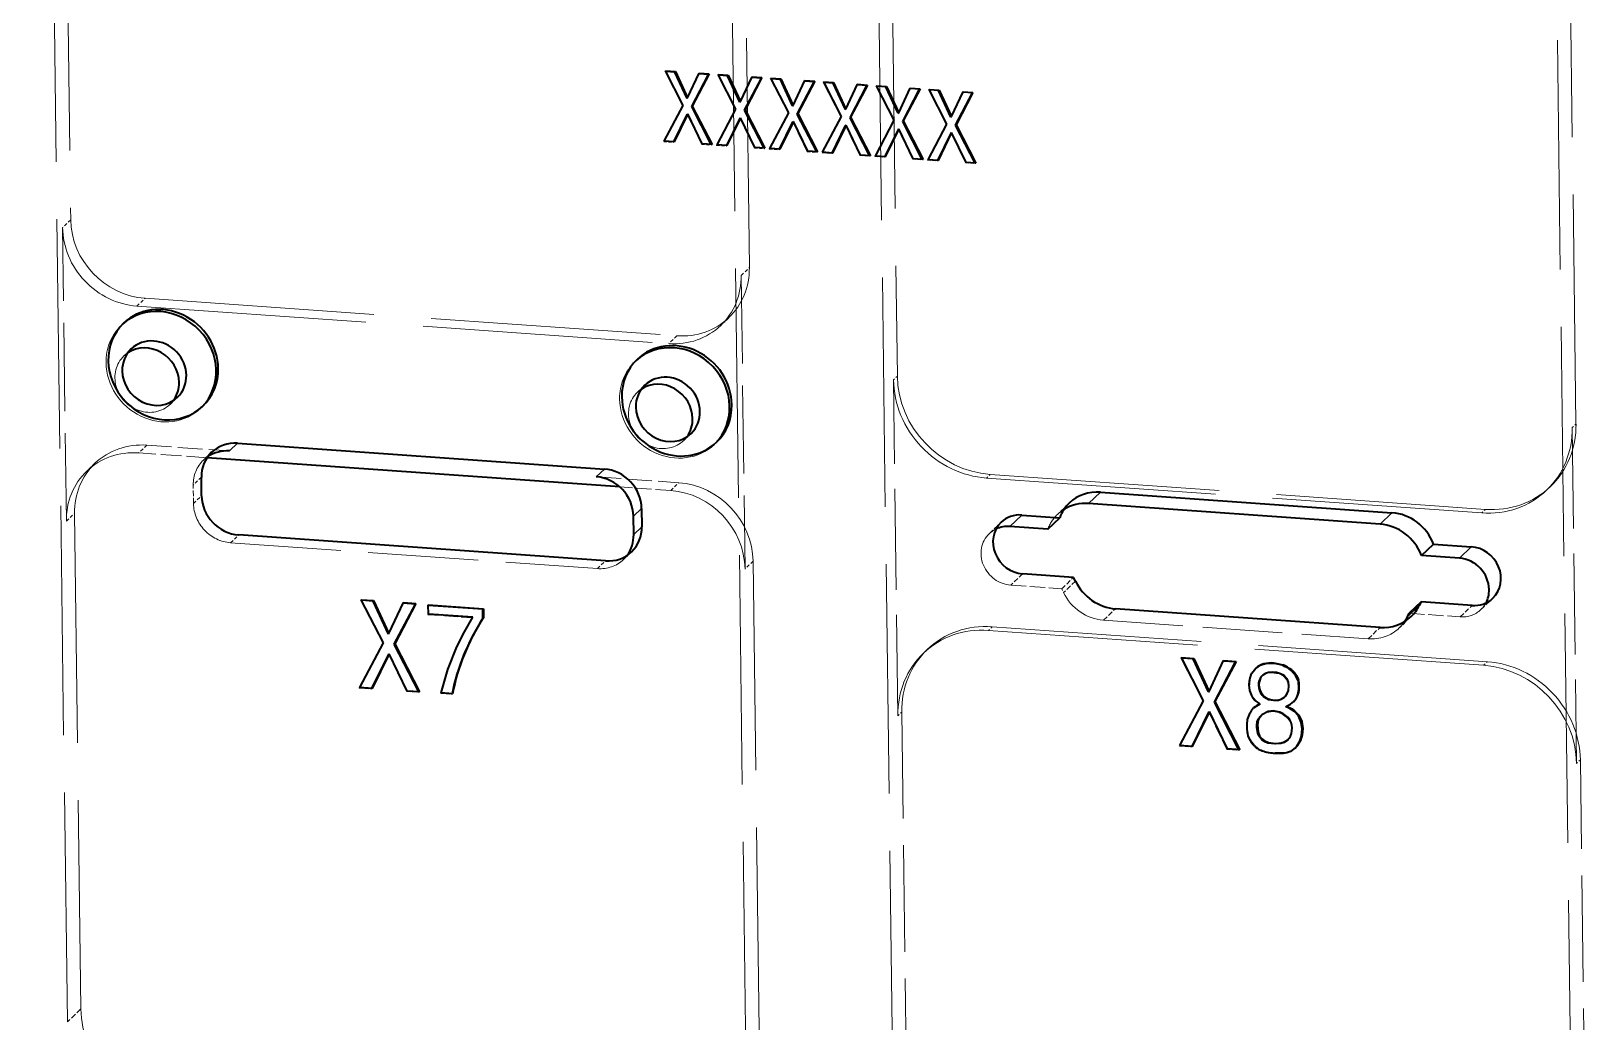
# Model space of a CAD drawing. Header units: millimetres. Extents: x -631 to 3210, y -446 to 2288.
# Drawn here: x -258.4 to -177.2, y -190.5 to -138.7 of the extents above; entities that cross this region are included whole.
import ezdxf

# ---------------------------------------------------------------- set-up
doc = ezdxf.new("R2010")
doc.units = ezdxf.units.MM
doc.linetypes.add('DASHED', pattern=[15, 12, -3])
doc.layers.get('0').update_dxf_attribs({"lineweight": 18})

msp = doc.modelspace()

# ---------------------------------------------------------------- linework, layer by layer
at = {"color": 7, "linetype": 'DASHED', "lineweight": 13}
for p, q in [((-257.686, -42.956), (-256.323, -148.575)), ((-256.499, -190.54), (-258.395, -43.634)), ((-220.842, -151.079), (-222.205, -45.46)), ((-222.914, -46.138), (-221.018, -193.044)), ((-214.534, -46.002), (-213.105, -156.758)), ((-213.346, -193.586), (-215.242, -46.68)), ((-177.624, -159.262), (-179.053, -48.506)), ((-179.761, -49.184), (-177.865, -196.09)), ((-252.438, -152.686), (-224.629, -154.649)), ((-252.863, -153.093), (-225.054, -155.056)), ((-208.446, -162.087), (-182.555, -163.914)), ((-208.248, -161.897), (-182.356, -163.725)), ((-256.125, -163.938), (-255.791, -189.862)), ((-220.31, -192.367), (-220.644, -166.442)), ((-182.452, -171.884), (-208.343, -170.056)), ((-182.254, -171.694), (-208.145, -169.866))]:
    msp.add_line(p, q, dxfattribs=at)
at = {"color": 7, "linetype": 'DASHED', "lineweight": 13, "ltscale": 0.000979933}
for p, q in [((-225.256, -140.81), (-225.228, -140.783)), ((-222.498, -141.005), (-222.469, -140.978)), ((-220.731, -141.13), (-220.702, -141.103)), ((-219.739, -141.2), (-219.711, -141.173)), ((-217.972, -141.324), (-217.944, -141.297)), ((-216.981, -141.394), (-216.953, -141.367)), ((-215.214, -141.519), (-215.186, -141.492)), ((-214.223, -141.589), (-214.195, -141.562)), ((-212.456, -141.714), (-212.427, -141.687)), ((-211.465, -141.784), (-211.436, -141.757)), ((-209.698, -141.909), (-209.669, -141.881)), ((-221.57, -142.817), (-221.542, -142.79)), ((-218.812, -143.011), (-218.784, -142.984)), ((-216.054, -143.206), (-216.025, -143.179)), ((-225.316, -144.492), (-225.288, -144.465)), ((-223.334, -144.632), (-223.305, -144.605)), ((-222.558, -144.687), (-222.53, -144.66)), ((-220.575, -144.827), (-220.547, -144.8)), ((-220.03, -144.836), (-220.058, -144.864)), ((-219.282, -144.918), (-219.254, -144.891)), ((-217.272, -145.031), (-217.3, -145.058)), ((-217.041, -145.076), (-217.013, -145.049)), ((-216.524, -145.113), (-216.496, -145.086)), ((-214.513, -145.226), (-214.542, -145.253)), ((-214.283, -145.271), (-214.255, -145.244)), ((-213.766, -145.308), (-213.737, -145.281)), ((-211.525, -145.466), (-211.496, -145.439)), ((-211.007, -145.502), (-210.979, -145.475)), ((-209.542, -145.606), (-209.514, -145.579)), ((-238.951, -168.633), (-238.922, -168.606)), ((-237.657, -168.752), (-237.629, -168.724)), ((-198.282, -171.504), (-198.254, -171.477)), ((-196.074, -171.66), (-196.045, -171.633)), ((-194.66, -172.435), (-194.632, -172.408)), ((-193.508, -172.243), (-193.536, -172.27)), ((-192.886, -172.422), (-192.915, -172.449)), ((-241.235, -173.08), (-241.206, -173.053)), ((-238.756, -173.255), (-238.728, -173.228)), ((-236.386, -173.395), (-236.358, -173.368)), ((-194.664, -174.371), (-194.693, -174.398)), ((-194.044, -174.469), (-194.072, -174.496)), ((-192.81, -174.508), (-192.838, -174.535)), ((-192.478, -175.011), (-192.506, -175.038)), ((-198.358, -176.106), (-198.329, -176.079)), ((-195.879, -176.281), (-195.851, -176.254)), ((-192.555, -175.595), (-192.584, -175.622)), ((-195.205, -176.3), (-195.233, -176.327)), ((-194.048, -176.384), (-194.02, -176.357)), ((-192.728, -176.477), (-192.7, -176.45))]:
    msp.add_line(p, q, dxfattribs=at)
at = {"color": 7, "linetype": 'DASHED', "lineweight": 13, "ltscale": 0.050882}
for p, q in [((-225.256, -140.81), (-224.329, -142.622)), ((-222.498, -141.005), (-221.57, -142.817)), ((-219.739, -141.2), (-218.812, -143.011)), ((-216.981, -141.394), (-216.054, -143.206)), ((-214.223, -141.589), (-213.295, -143.401)), ((-211.465, -141.784), (-210.537, -143.595))]:
    msp.add_line(p, q, dxfattribs=at)
at = {"color": 7, "linetype": 'DASHED', "lineweight": 13, "ltscale": 0.001098}
for p, q in [((-225.212, -140.813), (-225.256, -140.81)), ((-216.937, -141.398), (-216.981, -141.394)), ((-214.179, -141.592), (-214.223, -141.589)), ((-241.116, -168.481), (-241.159, -168.477)), ((-198.239, -171.507), (-198.282, -171.504))]:
    msp.add_line(p, q, dxfattribs=at)
at = {"color": 7, "lineweight": 35, "ltscale": 0.050883}
for p, q in [((-224.3, -142.595), (-225.228, -140.783)), ((-213.267, -143.374), (-214.195, -141.562))]:
    msp.add_line(p, q, dxfattribs=at)
at = {"color": 7, "lineweight": 35, "ltscale": 0.012962}
for p, q in [((-225.228, -140.783), (-224.711, -140.82)), ((-220.702, -141.103), (-220.185, -141.139)), ((-217.944, -141.297), (-217.427, -141.334)), ((-216.953, -141.367), (-216.436, -141.404)), ((-215.186, -141.492), (-214.669, -141.529)), ((-214.195, -141.562), (-213.677, -141.599)), ((-209.669, -141.881), (-209.152, -141.918)), ((-224.771, -144.502), (-225.288, -144.465)), ((-222.788, -144.642), (-223.305, -144.605)), ((-222.012, -144.696), (-222.53, -144.66)), ((-220.03, -144.836), (-220.547, -144.8)), ((-213.737, -145.281), (-214.255, -145.244)), ((-211.755, -145.42), (-212.272, -145.384)), ((-210.979, -145.475), (-211.496, -145.439)), ((-208.997, -145.615), (-209.514, -145.579))]:
    msp.add_line(p, q, dxfattribs=at)
at = {"color": 7, "lineweight": 35, "ltscale": 0.011864}
for p, q in [((-224.739, -140.847), (-225.212, -140.813)), ((-221.981, -141.042), (-222.454, -141.008)), ((-219.222, -141.236), (-219.696, -141.203)), ((-216.464, -141.431), (-216.937, -141.398)), ((-213.706, -141.626), (-214.179, -141.592)), ((-210.947, -141.82), (-211.421, -141.787))]:
    msp.add_line(p, q, dxfattribs=at)
at = {"color": 7, "lineweight": 35, "ltscale": 0.00098046}
for p, q in [((-224.739, -140.847), (-224.711, -140.82)), ((-222.972, -140.972), (-222.944, -140.944)), ((-221.981, -141.042), (-221.952, -141.014)), ((-217.455, -141.361), (-217.427, -141.334)), ((-221.096, -142.85), (-221.068, -142.823)), ((-218.58, -142.618), (-218.552, -142.591)), ((-215.822, -142.813), (-215.794, -142.786)), ((-215.579, -143.24), (-215.551, -143.212)), ((-210.294, -144.044), (-210.266, -144.017)), ((-239.697, -171.302), (-239.668, -171.275)), ((-196.82, -174.329), (-196.791, -174.302)), ((-192.134, -174.525), (-192.106, -174.498))]:
    msp.add_line(p, q, dxfattribs=at)
at = {"color": 7, "lineweight": 35, "ltscale": 0.038095}
for p, q in [((-224.097, -142.229), (-224.739, -140.847)), ((-221.338, -142.423), (-221.981, -141.042)), ((-219.194, -141.209), (-218.552, -142.591)), ((-215.822, -142.813), (-216.464, -141.431)), ((-216.436, -141.404), (-215.794, -142.786)), ((-213.064, -143.008), (-213.706, -141.626)), ((-213.677, -141.599), (-213.035, -142.98)), ((-210.305, -143.202), (-210.947, -141.82)), ((-210.919, -141.793), (-210.277, -143.175))]:
    msp.add_line(p, q, dxfattribs=at)
at = {"color": 7, "lineweight": 35, "ltscale": 0.038096}
for p, q in [((-224.711, -140.82), (-224.068, -142.202)), ((-221.952, -141.014), (-221.31, -142.396)), ((-218.58, -142.618), (-219.222, -141.236))]:
    msp.add_line(p, q, dxfattribs=at)
at = {"color": 7, "linetype": 'DASHED', "lineweight": 13, "ltscale": 0.035731}
for p, q in [((-223.489, -140.935), (-224.097, -142.229)), ((-209.698, -141.909), (-210.305, -143.202))]:
    msp.add_line(p, q, dxfattribs=at)
at = {"color": 7, "lineweight": 35, "ltscale": 0.035732}
for p, q in [((-224.068, -142.202), (-223.461, -140.908)), ((-221.31, -142.396), (-220.702, -141.103))]:
    msp.add_line(p, q, dxfattribs=at)
at = {"color": 7, "lineweight": 35, "ltscale": 0.047527}
for p, q in [((-223.854, -142.655), (-222.972, -140.972)), ((-221.096, -142.85), (-220.214, -141.166)), ((-217.427, -141.334), (-218.309, -143.018)), ((-214.669, -141.529), (-215.551, -143.212)), ((-212.821, -143.434), (-211.939, -141.75)), ((-211.91, -141.723), (-212.793, -143.407)), ((-210.063, -143.629), (-209.18, -141.945))]:
    msp.add_line(p, q, dxfattribs=at)
at = {"color": 7, "lineweight": 35, "ltscale": 0.047528}
for p, q in [((-222.944, -140.944), (-223.826, -142.628)), ((-220.185, -141.139), (-221.068, -142.823)), ((-218.338, -143.045), (-217.455, -141.361)), ((-215.579, -143.24), (-214.697, -141.556)), ((-209.152, -141.918), (-210.035, -143.602))]:
    msp.add_line(p, q, dxfattribs=at)
at = {"color": 7, "linetype": 'DASHED', "lineweight": 13, "ltscale": 0.00098046}
for p, q in [((-223.489, -140.935), (-223.461, -140.908)), ((-210.537, -143.595), (-210.509, -143.568)), ((-224.799, -144.529), (-224.771, -144.502)), ((-222.041, -144.724), (-222.012, -144.696)), ((-215.059, -145.216), (-215.03, -145.189)), ((-212.3, -145.411), (-212.272, -145.384)), ((-208.997, -145.615), (-209.025, -145.642)), ((-237.651, -169.237), (-237.623, -169.21)), ((-235.306, -169.373), (-235.335, -169.401)), ((-240, -170.742), (-239.972, -170.715)), ((-192.637, -172.951), (-192.666, -172.978)), ((-240.588, -173.126), (-240.56, -173.098)), ((-238.082, -173.273), (-238.11, -173.301)), ((-197.123, -173.768), (-197.095, -173.741)), ((-194.597, -173.489), (-194.568, -173.462)), ((-193.455, -174.268), (-193.483, -174.295)), ((-194.846, -175.007), (-194.818, -174.98)), ((-197.711, -176.152), (-197.683, -176.125)), ((-194.785, -175.604), (-194.756, -175.577)), ((-192.328, -176.236), (-192.299, -176.209))]:
    msp.add_line(p, q, dxfattribs=at)
at = {"color": 7, "linetype": 'DASHED', "lineweight": 13, "ltscale": 0.000377784}
msp.add_line((-223.474, -140.936), (-223.489, -140.935), dxfattribs=at)
at = {"color": 7, "lineweight": 35, "ltscale": 0.012583}
for p, q in [((-222.972, -140.972), (-223.474, -140.936)), ((-220.214, -141.166), (-220.716, -141.131)), ((-214.697, -141.556), (-215.199, -141.52)), ((-211.939, -141.75), (-212.441, -141.715)), ((-209.18, -141.945), (-209.682, -141.91))]:
    msp.add_line(p, q, dxfattribs=at)
at = {"color": 7, "lineweight": 35, "ltscale": 0.012961}
for p, q in [((-223.461, -140.908), (-222.944, -140.944)), ((-222.469, -140.978), (-221.952, -141.014)), ((-219.711, -141.173), (-219.194, -141.209)), ((-212.427, -141.687), (-211.91, -141.723)), ((-211.436, -141.757), (-210.919, -141.793)), ((-219.254, -144.891), (-219.771, -144.855)), ((-217.272, -145.031), (-217.789, -144.995)), ((-216.496, -145.086), (-217.013, -145.049)), ((-214.513, -145.226), (-215.03, -145.189))]:
    msp.add_line(p, q, dxfattribs=at)
at = {"color": 7, "linetype": 'DASHED', "lineweight": 13, "ltscale": 0.001097}
for p, q in [((-222.454, -141.008), (-222.498, -141.005)), ((-219.696, -141.203), (-219.739, -141.2)), ((-211.421, -141.787), (-211.465, -141.784))]:
    msp.add_line(p, q, dxfattribs=at)
at = {"color": 7, "lineweight": 35, "ltscale": 0.050882}
for p, q in [((-221.542, -142.79), (-222.469, -140.978)), ((-218.784, -142.984), (-219.711, -141.173)), ((-216.025, -143.179), (-216.953, -141.367)), ((-210.509, -143.568), (-211.436, -141.757))]:
    msp.add_line(p, q, dxfattribs=at)
at = {"color": 7, "linetype": 'DASHED', "lineweight": 13, "ltscale": 0.035732}
for p, q in [((-220.731, -141.13), (-221.338, -142.423)), ((-217.972, -141.324), (-218.58, -142.618)), ((-215.214, -141.519), (-215.822, -142.813))]:
    msp.add_line(p, q, dxfattribs=at)
at = {"color": 7, "linetype": 'DASHED', "lineweight": 13, "ltscale": 0.000377837}
for p, q in [((-220.716, -141.131), (-220.731, -141.13)), ((-217.957, -141.326), (-217.972, -141.324)), ((-212.441, -141.715), (-212.456, -141.714)), ((-209.682, -141.91), (-209.698, -141.909)), ((-238.936, -168.634), (-238.951, -168.633))]:
    msp.add_line(p, q, dxfattribs=at)
at = {"color": 7, "lineweight": 35, "ltscale": 0.000981563}
for p, q in [((-220.214, -141.166), (-220.185, -141.139)), ((-218.338, -143.045), (-218.309, -143.018)), ((-213.064, -143.008), (-213.035, -142.98)), ((-213.053, -143.849), (-213.024, -143.822)), ((-192.976, -171.879), (-192.948, -171.851)), ((-192.786, -174.048), (-192.758, -174.02))]:
    msp.add_line(p, q, dxfattribs=at)
at = {"color": 7, "lineweight": 35, "ltscale": 0.000979933}
for p, q in [((-219.222, -141.236), (-219.194, -141.209)), ((-216.464, -141.431), (-216.436, -141.404)), ((-214.697, -141.556), (-214.669, -141.529)), ((-213.706, -141.626), (-213.677, -141.599)), ((-211.939, -141.75), (-211.91, -141.723)), ((-210.947, -141.82), (-210.919, -141.793)), ((-224.097, -142.229), (-224.068, -142.202)), ((-223.854, -142.655), (-223.826, -142.628)), ((-221.338, -142.423), (-221.31, -142.396)), ((-221.328, -143.265), (-221.299, -143.238)), ((-218.569, -143.46), (-218.541, -143.433)), ((-215.811, -143.654), (-215.783, -143.627)), ((-212.821, -143.434), (-212.793, -143.407)), ((-210.305, -143.202), (-210.277, -143.175)), ((-210.063, -143.629), (-210.035, -143.602)), ((-197.636, -171.55), (-197.608, -171.522)), ((-195.427, -171.705), (-195.399, -171.678)), ((-192.158, -172.664), (-192.13, -172.637)), ((-196.833, -173.277), (-196.805, -173.25)), ((-196.53, -173.81), (-196.502, -173.783)), ((-194.004, -173.421), (-194.032, -173.448)), ((-194.161, -173.924), (-194.132, -173.897))]:
    msp.add_line(p, q, dxfattribs=at)
at = {"color": 7, "lineweight": 35, "ltscale": 0.035731}
for p, q in [((-218.552, -142.591), (-217.944, -141.297)), ((-215.794, -142.786), (-215.186, -141.492)), ((-213.035, -142.98), (-212.427, -141.687)), ((-210.277, -143.175), (-209.669, -141.881))]:
    msp.add_line(p, q, dxfattribs=at)
at = {"color": 7, "lineweight": 35, "ltscale": 0.012585}
msp.add_line((-217.455, -141.361), (-217.957, -141.326), dxfattribs=at)
at = {"color": 7, "linetype": 'DASHED', "lineweight": 13, "ltscale": 0.000379359}
for p, q in [((-215.199, -141.52), (-215.214, -141.519)), ((-196.059, -171.661), (-196.074, -171.66))]:
    msp.add_line(p, q, dxfattribs=at)
at = {"color": 7, "linetype": 'DASHED', "lineweight": 13, "ltscale": 0.035733}
msp.add_line((-212.456, -141.714), (-213.064, -143.008), dxfattribs=at)
at = {"color": 7, "lineweight": 35, "ltscale": 0.000981036}
for p, q in [((-209.18, -141.945), (-209.152, -141.918)), ((-224.086, -143.07), (-224.058, -143.043)), ((-240.513, -168.523), (-240.485, -168.496)), ((-238.304, -168.679), (-238.276, -168.652)), ((-234.775, -168.955), (-234.747, -168.928)), ((-234.769, -169.414), (-234.741, -169.386)), ((-239.71, -170.25), (-239.682, -170.223)), ((-239.407, -170.784), (-239.379, -170.757))]:
    msp.add_line(p, q, dxfattribs=at)
at = {"color": 7, "linetype": 'DASHED', "lineweight": 13, "ltscale": 0.05288}
for p, q in [((-224.329, -142.622), (-225.316, -144.492)), ((-216.054, -143.206), (-217.041, -145.076)), ((-213.295, -143.401), (-214.283, -145.271))]:
    msp.add_line(p, q, dxfattribs=at)
at = {"color": 7, "lineweight": 35, "ltscale": 0.052881}
for p, q in [((-225.288, -144.465), (-224.3, -142.595)), ((-222.53, -144.66), (-221.542, -142.79)), ((-214.255, -145.244), (-213.267, -143.374))]:
    msp.add_line(p, q, dxfattribs=at)
at = {"color": 7, "linetype": 'DASHED', "lineweight": 13, "ltscale": 0.000981036}
for p, q in [((-224.329, -142.622), (-224.3, -142.595)), ((-213.295, -143.401), (-213.267, -143.374)), ((-222.788, -144.642), (-222.817, -144.669)), ((-219.8, -144.882), (-219.771, -144.855)), ((-241.159, -168.477), (-241.131, -168.45)), ((-236.979, -173.353), (-236.951, -173.326)), ((-192.819, -173.504), (-192.847, -173.531)), ((-194.51, -176.055), (-194.481, -176.028))]:
    msp.add_line(p, q, dxfattribs=at)
at = {"color": 7, "lineweight": 35, "ltscale": 0.055779}
for p, q in [((-222.832, -144.639), (-223.854, -142.655)), ((-214.557, -145.223), (-215.579, -143.24))]:
    msp.add_line(p, q, dxfattribs=at)
at = {"color": 7, "lineweight": 35, "ltscale": 0.056629}
for p, q in [((-223.826, -142.628), (-222.788, -144.642)), ((-218.309, -143.018), (-217.272, -145.031)), ((-215.551, -143.212), (-214.513, -145.226)), ((-212.793, -143.407), (-211.755, -145.42)), ((-210.035, -143.602), (-208.997, -145.615))]:
    msp.add_line(p, q, dxfattribs=at)
at = {"color": 7, "linetype": 'DASHED', "lineweight": 13, "ltscale": 0.052881}
for p, q in [((-221.57, -142.817), (-222.558, -144.687)), ((-218.812, -143.011), (-219.8, -144.882)), ((-210.537, -143.595), (-211.525, -145.466))]:
    msp.add_line(p, q, dxfattribs=at)
at = {"color": 7, "lineweight": 35, "ltscale": 0.05578}
for p, q in [((-220.074, -144.833), (-221.096, -142.85)), ((-217.315, -145.028), (-218.338, -143.045)), ((-211.799, -145.417), (-212.821, -143.434)), ((-209.041, -145.612), (-210.063, -143.629))]:
    msp.add_line(p, q, dxfattribs=at)
at = {"color": 7, "lineweight": 35, "ltscale": 0.05663}
msp.add_line((-221.068, -142.823), (-220.03, -144.836), dxfattribs=at)
at = {"color": 7, "lineweight": 35, "ltscale": 0.039809}
for p, q in [((-224.785, -144.501), (-224.086, -143.07)), ((-219.269, -144.89), (-218.569, -143.46)), ((-210.994, -145.474), (-210.294, -144.044))]:
    msp.add_line(p, q, dxfattribs=at)
at = {"color": 7, "lineweight": 35, "ltscale": 0.040592}
for p, q in [((-224.058, -143.043), (-224.771, -144.502)), ((-221.299, -143.238), (-222.012, -144.696)), ((-218.541, -143.433), (-219.254, -144.891)), ((-215.783, -143.627), (-216.496, -145.086)), ((-213.024, -143.822), (-213.737, -145.281)), ((-210.266, -144.017), (-210.979, -145.475))]:
    msp.add_line(p, q, dxfattribs=at)
at = {"color": 7, "linetype": 'DASHED', "lineweight": 13, "ltscale": 0.043344}
for p, q in [((-224.086, -143.07), (-223.334, -144.632)), ((-221.328, -143.265), (-220.575, -144.827)), ((-218.569, -143.46), (-217.817, -145.022)), ((-215.811, -143.654), (-215.059, -145.216)), ((-213.053, -143.849), (-212.3, -145.411))]:
    msp.add_line(p, q, dxfattribs=at)
at = {"color": 7, "lineweight": 35, "ltscale": 0.043344}
for p, q in [((-223.305, -144.605), (-224.058, -143.043)), ((-220.547, -144.8), (-221.299, -143.238)), ((-217.789, -144.995), (-218.541, -143.433)), ((-215.03, -145.189), (-215.783, -143.627)), ((-212.272, -145.384), (-213.024, -143.822)), ((-209.514, -145.579), (-210.266, -144.017))]:
    msp.add_line(p, q, dxfattribs=at)
at = {"color": 7, "lineweight": 35, "ltscale": 0.03981}
msp.add_line((-222.027, -144.695), (-221.328, -143.265), dxfattribs=at)
at = {"color": 7, "lineweight": 35, "ltscale": 0.05288}
for p, q in [((-219.771, -144.855), (-218.784, -142.984)), ((-217.013, -145.049), (-216.025, -143.179))]:
    msp.add_line(p, q, dxfattribs=at)
at = {"color": 7, "lineweight": 35, "ltscale": 0.039808}
for p, q in [((-216.51, -145.085), (-215.811, -143.654)), ((-213.752, -145.28), (-213.053, -143.849))]:
    msp.add_line(p, q, dxfattribs=at)
at = {"color": 7, "lineweight": 35, "ltscale": 0.052882}
msp.add_line((-211.496, -145.439), (-210.509, -143.568), dxfattribs=at)
at = {"color": 7, "linetype": 'DASHED', "lineweight": 13, "ltscale": 0.012963}
for p, q in [((-225.316, -144.492), (-224.799, -144.529)), ((-222.558, -144.687), (-222.041, -144.724)), ((-209.542, -145.606), (-209.025, -145.642))]:
    msp.add_line(p, q, dxfattribs=at)
at = {"color": 7, "linetype": 'DASHED', "lineweight": 13, "ltscale": 0.000782742}
for p, q in [((-224.799, -144.529), (-224.785, -144.501)), ((-222.041, -144.724), (-222.027, -144.695)), ((-219.282, -144.918), (-219.269, -144.89)), ((-213.766, -145.308), (-213.752, -145.28)), ((-211.007, -145.502), (-210.994, -145.474)), ((-240.588, -173.126), (-240.574, -173.097)), ((-197.711, -176.152), (-197.697, -176.124))]:
    msp.add_line(p, q, dxfattribs=at)
at = {"color": 7, "linetype": 'DASHED', "lineweight": 13, "ltscale": 0.043343}
msp.add_line((-210.294, -144.044), (-209.542, -145.606), dxfattribs=at)
at = {"color": 7, "linetype": 'DASHED', "lineweight": 13, "ltscale": 0.012961}
for p, q in [((-223.334, -144.632), (-222.817, -144.669)), ((-217.041, -145.076), (-216.524, -145.113)), ((-215.059, -145.216), (-214.542, -145.253)), ((-212.3, -145.411), (-211.783, -145.448))]:
    msp.add_line(p, q, dxfattribs=at)
at = {"color": 7, "linetype": 'DASHED', "lineweight": 13, "ltscale": 0.000849642}
for p, q in [((-222.817, -144.669), (-222.832, -144.639)), ((-220.058, -144.864), (-220.074, -144.833)), ((-217.3, -145.058), (-217.315, -145.028)), ((-214.542, -145.253), (-214.557, -145.223)), ((-211.783, -145.448), (-211.799, -145.417)), ((-209.025, -145.642), (-209.041, -145.612)), ((-238.11, -173.301), (-238.126, -173.27))]:
    msp.add_line(p, q, dxfattribs=at)
at = {"color": 7, "linetype": 'DASHED', "lineweight": 13, "ltscale": 0.012962}
for p, q in [((-220.575, -144.827), (-220.058, -144.864)), ((-219.8, -144.882), (-219.282, -144.918)), ((-217.817, -145.022), (-217.3, -145.058)), ((-214.283, -145.271), (-213.766, -145.308)), ((-211.525, -145.466), (-211.007, -145.502))]:
    msp.add_line(p, q, dxfattribs=at)
at = {"color": 7, "linetype": 'DASHED', "lineweight": 13, "ltscale": 0.000981563}
for p, q in [((-217.817, -145.022), (-217.789, -144.995)), ((-211.755, -145.42), (-211.783, -145.448)), ((-194.738, -172.94), (-194.71, -172.913))]:
    msp.add_line(p, q, dxfattribs=at)
at = {"color": 7, "linetype": 'DASHED', "lineweight": 13, "ltscale": 0.000783412}
msp.add_line((-216.524, -145.113), (-216.51, -145.085), dxfattribs=at)
at = {"color": 7, "linetype": 'DASHED', "lineweight": 13, "ltscale": 0.014705}
for p, q in [((-256.323, -148.575), (-256.748, -148.981)), ((-221.267, -151.486), (-220.842, -151.079)), ((-252.863, -153.093), (-252.438, -152.686)), ((-221.913, -153.699), (-222.338, -154.105)), ((-252.339, -160.368), (-252.764, -160.774)), ((-255.055, -161.318), (-255.48, -161.725)), ((-249.492, -162.05), (-249.917, -162.457)), ((-249.904, -163.417), (-249.479, -163.011)), ((-247.962, -165.473), (-247.537, -165.066)), ((-228.783, -166.827), (-228.358, -166.42)), ((-227, -165.945), (-227.425, -166.352)), ((-220.644, -166.442), (-221.069, -166.849))]:
    msp.add_line(p, q, dxfattribs=at)
at = {"color": 7, "linetype": 'DASHED', "lineweight": 13, "ltscale": 0.3841}
for p, q in [((-256.55, -164.344), (-256.748, -148.981)), ((-221.267, -151.486), (-221.069, -166.849))]:
    msp.add_line(p, q, dxfattribs=at)
at = {"color": 7, "linetype": 'DASHED', "lineweight": 13, "ltscale": 0.003922}
for p, q in [((-253.672, -154.095), (-253.558, -153.987)), ((-222.673, -160.325), (-222.56, -160.217))]:
    msp.add_line(p, q, dxfattribs=at)
at = {"color": 7, "linetype": 'DASHED', "lineweight": 13, "ltscale": 0.014703}
for p, q in [((-224.629, -154.649), (-225.054, -155.056)), ((-224.955, -162.737), (-224.53, -162.331))]:
    msp.add_line(p, q, dxfattribs=at)
at = {"color": 7, "linetype": 'DASHED', "lineweight": 13, "ltscale": 0.013234}
msp.add_line((-253.544, -155.703), (-253.161, -155.337), dxfattribs=at)
at = {"color": 7, "linetype": 'DASHED', "lineweight": 13, "ltscale": 0.00392}
for p, q in [((-226.821, -155.99), (-226.708, -155.882)), ((-249.523, -158.43), (-249.41, -158.322))]:
    msp.add_line(p, q, dxfattribs=at)
at = {"color": 7, "linetype": 'DASHED', "lineweight": 13, "ltscale": 0.006862}
for p, q in [((-213.105, -156.758), (-213.303, -156.947)), ((-178.962, -162.536), (-179.16, -162.726)), ((-211.54, -171.055), (-211.738, -171.244)), ((-182.452, -171.884), (-182.254, -171.694)), ((-177.397, -176.833), (-177.595, -177.023))]:
    msp.add_line(p, q, dxfattribs=at)
at = {"color": 7, "linetype": 'DASHED', "lineweight": 13, "ltscale": 0.013235}
msp.add_line((-226.693, -157.598), (-226.311, -157.232), dxfattribs=at)
at = {"color": 7, "linetype": 'DASHED', "lineweight": 13, "ltscale": 0.439314}
msp.add_line((-213.076, -174.519), (-213.303, -156.947), dxfattribs=at)
at = {"color": 7, "linetype": 'DASHED', "lineweight": 13, "ltscale": 0.013233}
for p, q in [((-251.124, -158.232), (-250.742, -157.866)), ((-224.274, -160.127), (-223.891, -159.761))]:
    msp.add_line(p, q, dxfattribs=at)
at = {"color": 7, "linetype": 'DASHED', "lineweight": 13, "ltscale": 0.006863}
for p, q in [((-177.822, -159.452), (-177.624, -159.262)), ((-208.446, -162.087), (-208.248, -161.897)), ((-182.356, -163.725), (-182.555, -163.914)), ((-208.145, -169.866), (-208.343, -170.056)), ((-213.076, -174.519), (-212.878, -174.329))]:
    msp.add_line(p, q, dxfattribs=at)
at = {"color": 7, "linetype": 'DASHED', "lineweight": 13, "ltscale": 0.439315}
msp.add_line((-177.822, -159.452), (-177.595, -177.023), dxfattribs=at)
at = {"color": 7, "linetype": 'DASHED', "lineweight": 13, "ltscale": 0.089428}
msp.add_line((-249.196, -161.026), (-252.764, -160.774), dxfattribs=at)
at = {"color": 7, "linetype": 'DASHED', "lineweight": 13, "ltscale": 0.10815}
for p, q in [((-252.339, -160.368), (-248.024, -160.672)), ((-228.845, -162.026), (-224.53, -162.331))]:
    msp.add_line(p, q, dxfattribs=at)
at = {"color": 7, "linetype": 'DASHED', "lineweight": 13, "ltscale": 0.014704}
for p, q in [((-248.957, -160.741), (-249.382, -161.147)), ((-256.55, -164.344), (-256.125, -163.938))]:
    msp.add_line(p, q, dxfattribs=at)
at = {"color": 7, "lineweight": 13, "ltscale": 0.014704}
for p, q in [((-248.024, -160.672), (-247.599, -160.266)), ((-226.902, -164.082), (-226.477, -163.675))]:
    msp.add_line(p, q, dxfattribs=at)
at = {"color": 7, "lineweight": 35, "ltscale": 0.480665}
for p, q in [((-247.599, -160.266), (-228.42, -161.619)), ((-228.358, -166.42), (-247.537, -165.066))]:
    msp.add_line(p, q, dxfattribs=at)
at = {"color": 7, "lineweight": 35}
msp.add_line((-227.621, -162.549), (-249.196, -161.026), dxfattribs=at)
at = {"color": 7, "lineweight": 13, "ltscale": 0.014705}
for p, q in [((-228.845, -162.026), (-228.42, -161.619)), ((-226.89, -165.042), (-226.465, -164.635))]:
    msp.add_line(p, q, dxfattribs=at)
at = {"color": 7, "linetype": 'DASHED', "lineweight": 13, "ltscale": 0.024006}
msp.add_line((-249.904, -163.417), (-249.917, -162.457), dxfattribs=at)
at = {"color": 7, "lineweight": 35, "ltscale": 0.024006}
for p, q in [((-249.479, -163.011), (-249.492, -162.05)), ((-226.89, -165.042), (-226.902, -164.082)), ((-226.477, -163.675), (-226.465, -164.635))]:
    msp.add_line(p, q, dxfattribs=at)
at = {"color": 7, "linetype": 'DASHED', "lineweight": 13, "ltscale": 0.06683}
msp.add_line((-224.955, -162.737), (-227.621, -162.549), dxfattribs=at)
at = {"color": 7, "lineweight": 13, "ltscale": 0.021567}
for p, q in [((-203.107, -163.423), (-202.484, -162.826)), ((-207.216, -164.62), (-206.593, -164.023)), ((-187.869, -164.498), (-187.245, -163.902)), ((-183.722, -166.278), (-183.099, -165.682)), ((-186.44, -169.35), (-185.817, -168.753))]:
    msp.add_line(p, q, dxfattribs=at)
at = {"color": 7, "lineweight": 35, "ltscale": 0.381917}
msp.add_line((-202.484, -162.826), (-187.245, -163.902), dxfattribs=at)
at = {"color": 7, "lineweight": 35, "ltscale": 0.049509}
for p, q in [((-206.593, -164.023), (-204.617, -164.163)), ((-205.241, -164.759), (-207.216, -164.62)), ((-185.074, -165.542), (-183.099, -165.682)), ((-183.722, -166.278), (-185.697, -166.139))]:
    msp.add_line(p, q, dxfattribs=at)
at = {"color": 7, "linetype": 'DASHED', "lineweight": 13, "ltscale": 0.021567}
for p, q in [((-204.114, -163.397), (-204.737, -163.993)), ((-208.302, -165), (-207.679, -164.404)), ((-206.553, -167.096), (-207.176, -167.692)), ((-204.51, -167.881), (-203.887, -167.284)), ((-203.79, -167.485), (-204.413, -168.081)), ((-202.328, -169.521), (-201.705, -168.925)), ((-183.682, -169.351), (-183.059, -168.754)), ((-188.492, -170.498), (-187.869, -169.902))]:
    msp.add_line(p, q, dxfattribs=at)
at = {"color": 7, "lineweight": 35, "ltscale": 0.381916}
msp.add_line((-187.869, -164.498), (-203.107, -163.423), dxfattribs=at)
at = {"color": 7, "lineweight": 35, "ltscale": 0.021567}
for p, q in [((-205.241, -164.759), (-204.617, -164.163)), ((-185.697, -166.139), (-185.074, -165.542)), ((-185.725, -168.566), (-186.348, -169.162))]:
    msp.add_line(p, q, dxfattribs=at)
at = {"color": 7, "linetype": 'DASHED', "lineweight": 13, "ltscale": 0.480665}
msp.add_line((-247.962, -165.473), (-228.783, -166.827), dxfattribs=at)
at = {"color": 7, "lineweight": 35, "ltscale": 0.066821}
for p, q in [((-203.887, -167.284), (-206.553, -167.096)), ((-183.059, -168.754), (-185.725, -168.566))]:
    msp.add_line(p, q, dxfattribs=at)
at = {"color": 7, "lineweight": 35, "ltscale": 0.005574}
msp.add_line((-203.79, -167.485), (-203.887, -167.284), dxfattribs=at)
at = {"color": 7, "linetype": 'DASHED', "lineweight": 13, "ltscale": 0.066821}
for p, q in [((-207.176, -167.692), (-204.51, -167.881)), ((-186.348, -169.162), (-183.682, -169.351))]:
    msp.add_line(p, q, dxfattribs=at)
at = {"color": 7, "linetype": 'DASHED', "lineweight": 13, "ltscale": 0.005574}
msp.add_line((-204.51, -167.881), (-204.413, -168.081), dxfattribs=at)
at = {"color": 7, "linetype": 'DASHED', "lineweight": 13, "ltscale": 0.063603}
for p, q in [((-241.159, -168.477), (-240, -170.742)), ((-198.282, -171.504), (-197.123, -173.768))]:
    msp.add_line(p, q, dxfattribs=at)
at = {"color": 7, "lineweight": 35, "ltscale": 0.063602}
msp.add_line((-239.972, -170.715), (-241.131, -168.45), dxfattribs=at)
at = {"color": 7, "lineweight": 35, "ltscale": 0.016202}
for p, q in [((-241.131, -168.45), (-240.485, -168.496)), ((-238.922, -168.606), (-238.276, -168.652)), ((-198.254, -171.477), (-197.608, -171.522)), ((-196.045, -171.633), (-195.399, -171.678)), ((-240.56, -173.098), (-241.206, -173.053)), ((-238.082, -173.273), (-238.728, -173.228)), ((-197.683, -176.125), (-198.329, -176.079)), ((-195.205, -176.3), (-195.851, -176.254))]:
    msp.add_line(p, q, dxfattribs=at)
at = {"color": 7, "lineweight": 35, "ltscale": 0.015104}
for p, q in [((-240.513, -168.523), (-241.116, -168.481)), ((-197.636, -171.55), (-198.239, -171.507))]:
    msp.add_line(p, q, dxfattribs=at)
at = {"color": 7, "lineweight": 35, "ltscale": 0.047619}
for p, q in [((-239.71, -170.25), (-240.513, -168.523)), ((-240.485, -168.496), (-239.682, -170.223)), ((-196.833, -173.277), (-197.636, -171.55)), ((-197.608, -171.522), (-196.805, -173.25))]:
    msp.add_line(p, q, dxfattribs=at)
at = {"color": 7, "linetype": 'DASHED', "lineweight": 13, "ltscale": 0.044665}
msp.add_line((-238.951, -168.633), (-239.71, -170.25), dxfattribs=at)
at = {"color": 7, "lineweight": 35, "ltscale": 0.044664}
for p, q in [((-239.682, -170.223), (-238.922, -168.606)), ((-196.805, -173.25), (-196.045, -171.633))]:
    msp.add_line(p, q, dxfattribs=at)
at = {"color": 7, "lineweight": 35, "ltscale": 0.059409}
for p, q in [((-239.407, -170.784), (-238.304, -168.679)), ((-238.276, -168.652), (-239.379, -170.757)), ((-196.53, -173.81), (-195.427, -171.705)), ((-195.399, -171.678), (-196.502, -173.783))]:
    msp.add_line(p, q, dxfattribs=at)
at = {"color": 7, "lineweight": 35, "ltscale": 0.015823}
for p, q in [((-238.304, -168.679), (-238.936, -168.634)), ((-195.427, -171.705), (-196.059, -171.661))]:
    msp.add_line(p, q, dxfattribs=at)
at = {"color": 7, "linetype": 'DASHED', "lineweight": 13, "ltscale": 0.012139}
msp.add_line((-237.657, -168.752), (-237.651, -169.237), dxfattribs=at)
at = {"color": 7, "linetype": 'DASHED', "lineweight": 13, "ltscale": 0.000718982}
msp.add_line((-237.629, -168.754), (-237.657, -168.752), dxfattribs=at)
at = {"color": 7, "lineweight": 35, "ltscale": 0.012138}
msp.add_line((-237.623, -169.21), (-237.629, -168.724), dxfattribs=at)
at = {"color": 7, "lineweight": 35, "ltscale": 0.072236}
msp.add_line((-237.629, -168.724), (-234.747, -168.928), dxfattribs=at)
at = {"color": 7, "lineweight": 35, "ltscale": 0.071515}
msp.add_line((-234.775, -168.955), (-237.629, -168.754), dxfattribs=at)
at = {"color": 7, "lineweight": 35, "ltscale": 0.011463}
for p, q in [((-234.769, -169.414), (-234.775, -168.955)), ((-234.747, -168.928), (-234.741, -169.386))]:
    msp.add_line(p, q, dxfattribs=at)
at = {"color": 7, "lineweight": 35, "ltscale": 0.34675}
msp.add_line((-187.869, -169.902), (-201.705, -168.925), dxfattribs=at)
at = {"color": 7, "lineweight": 35, "ltscale": 0.005219}
msp.add_line((-185.725, -168.566), (-185.817, -168.753), dxfattribs=at)
at = {"color": 7, "linetype": 'DASHED', "lineweight": 13, "ltscale": 0.021568}
for p, q in [((-182.596, -168.97), (-181.973, -168.374)), ((-186.239, -169.331), (-186.863, -169.928))]:
    msp.add_line(p, q, dxfattribs=at)
at = {"color": 7, "linetype": 'DASHED', "lineweight": 13, "ltscale": 0.058057}
msp.add_line((-237.651, -169.237), (-235.335, -169.401), dxfattribs=at)
at = {"color": 7, "lineweight": 35, "ltscale": 0.058057}
msp.add_line((-235.306, -169.373), (-237.623, -169.21), dxfattribs=at)
at = {"color": 7, "linetype": 'DASHED', "lineweight": 13, "ltscale": 0.34675}
msp.add_line((-202.328, -169.521), (-188.492, -170.498), dxfattribs=at)
at = {"color": 7, "lineweight": 35, "ltscale": 0.005218}
msp.add_line((-186.44, -169.35), (-186.348, -169.162), dxfattribs=at)
at = {"color": 7, "linetype": 'DASHED', "lineweight": 13, "ltscale": 0.0661}
for p, q in [((-240, -170.742), (-241.235, -173.08)), ((-197.123, -173.768), (-198.358, -176.106))]:
    msp.add_line(p, q, dxfattribs=at)
at = {"color": 7, "lineweight": 35, "ltscale": 0.066101}
for p, q in [((-241.206, -173.053), (-239.972, -170.715)), ((-198.329, -176.079), (-197.095, -173.741))]:
    msp.add_line(p, q, dxfattribs=at)
at = {"color": 7, "lineweight": 35, "ltscale": 0.049957}
for p, q in [((-240.574, -173.097), (-239.697, -171.302)), ((-197.697, -176.124), (-196.82, -174.329))]:
    msp.add_line(p, q, dxfattribs=at)
at = {"color": 7, "lineweight": 35, "ltscale": 0.05074}
for p, q in [((-239.668, -171.275), (-240.56, -173.098)), ((-196.791, -174.302), (-197.683, -176.125))]:
    msp.add_line(p, q, dxfattribs=at)
at = {"color": 7, "linetype": 'DASHED', "lineweight": 13, "ltscale": 0.054179}
for p, q in [((-239.697, -171.302), (-238.756, -173.255)), ((-196.82, -174.329), (-195.879, -176.281))]:
    msp.add_line(p, q, dxfattribs=at)
at = {"color": 7, "lineweight": 35, "ltscale": 0.05418}
for p, q in [((-238.728, -173.228), (-239.668, -171.275)), ((-195.851, -176.254), (-196.791, -174.302))]:
    msp.add_line(p, q, dxfattribs=at)
at = {"color": 7, "lineweight": 35, "ltscale": 0.069938}
for p, q in [((-238.126, -173.27), (-239.407, -170.784)), ((-195.249, -176.297), (-196.53, -173.81))]:
    msp.add_line(p, q, dxfattribs=at)
at = {"color": 7, "lineweight": 35, "ltscale": 0.070786}
msp.add_line((-239.379, -170.757), (-238.082, -173.273), dxfattribs=at)
at = {"color": 7, "lineweight": 35, "ltscale": 0.063603}
msp.add_line((-197.095, -173.741), (-198.254, -171.477), dxfattribs=at)
at = {"color": 7, "linetype": 'DASHED', "lineweight": 13, "ltscale": 0.044664}
msp.add_line((-196.074, -171.66), (-196.833, -173.277), dxfattribs=at)
at = {"color": 7, "linetype": 'DASHED', "lineweight": 13, "ltscale": 0.001002}
msp.add_line((-194.386, -172.062), (-194.357, -172.034), dxfattribs=at)
at = {"color": 7, "linetype": 'DASHED', "lineweight": 13, "ltscale": 0.000444662}
msp.add_line((-194.373, -172.049), (-194.386, -172.062), dxfattribs=at)
at = {"color": 7, "lineweight": 13, "ltscale": 0.000979933}
for p, q in [((-194.373, -172.049), (-194.345, -172.022)), ((-193.972, -171.835), (-193.944, -171.808)), ((-193.461, -171.79), (-193.433, -171.763)), ((-192.515, -172.154), (-192.487, -172.126)), ((-192.172, -173.418), (-192.144, -173.391)), ((-194.308, -175.018), (-194.28, -174.991)), ((-193.702, -175.921), (-193.731, -175.948)), ((-193.03, -175.938), (-193.058, -175.966)), ((-192.063, -175.85), (-192.035, -175.823))]:
    msp.add_line(p, q, dxfattribs=at)
at = {"color": 7, "lineweight": 35, "ltscale": 0.000420932}
msp.add_line((-194.357, -172.034), (-194.345, -172.022), dxfattribs=at)
at = {"color": 7, "lineweight": 13, "ltscale": 0.00098046}
for p, q in [((-194.227, -172.922), (-194.199, -172.895)), ((-194.165, -175.565), (-194.193, -175.592))]:
    msp.add_line(p, q, dxfattribs=at)
at = {"color": 7, "lineweight": 35, "ltscale": 0.00142}
msp.add_line((-194.072, -172.475), (-194.033, -172.433), dxfattribs=at)
at = {"color": 7, "lineweight": 13, "ltscale": 0.000981036}
for p, q in [((-194.043, -172.448), (-194.072, -172.475)), ((-191.937, -175.212), (-191.909, -175.185))]:
    msp.add_line(p, q, dxfattribs=at)
at = {"color": 7, "lineweight": 35, "ltscale": 0.001411}
msp.add_line((-194.005, -172.406), (-194.043, -172.448), dxfattribs=at)
at = {"color": 7, "lineweight": 35, "ltscale": 0.000971303}
msp.add_line((-194.033, -172.433), (-194.005, -172.406), dxfattribs=at)
at = {"color": 7, "linetype": 'DASHED', "lineweight": 13, "ltscale": 0.016202}
for p, q in [((-241.235, -173.08), (-240.588, -173.126)), ((-238.756, -173.255), (-238.11, -173.301)), ((-198.358, -176.106), (-197.711, -176.152)), ((-195.879, -176.281), (-195.233, -176.327))]:
    msp.add_line(p, q, dxfattribs=at)
at = {"color": 7, "linetype": 'DASHED', "lineweight": 13, "ltscale": 0.014853}
msp.add_line((-236.979, -173.353), (-236.386, -173.395), dxfattribs=at)
at = {"color": 7, "lineweight": 35, "ltscale": 0.014852}
msp.add_line((-236.358, -173.368), (-236.951, -173.326), dxfattribs=at)
at = {"color": 7, "linetype": 'DASHED', "lineweight": 13, "ltscale": 0.000712099}
msp.add_line((-236.386, -173.395), (-236.381, -173.367), dxfattribs=at)
at = {"color": 7, "lineweight": 35, "ltscale": 0.070787}
msp.add_line((-196.502, -173.783), (-195.205, -176.3), dxfattribs=at)
at = {"color": 7, "linetype": 'DASHED', "lineweight": 13, "ltscale": 0.001358}
msp.add_line((-192.847, -173.531), (-192.884, -173.571), dxfattribs=at)
at = {"color": 7, "lineweight": 35, "ltscale": 0.000965358}
msp.add_line((-192.884, -173.571), (-192.857, -173.544), dxfattribs=at)
at = {"color": 7, "lineweight": 35, "ltscale": 0.001375}
msp.add_line((-192.857, -173.544), (-192.819, -173.504), dxfattribs=at)
at = {"color": 7, "linetype": 'DASHED', "lineweight": 13, "ltscale": 0.000976146}
msp.add_line((-192.405, -173.805), (-192.377, -173.778), dxfattribs=at)
at = {"color": 7, "linetype": 'DASHED', "lineweight": 13, "ltscale": 0.000644161}
msp.add_line((-192.405, -173.805), (-192.387, -173.787), dxfattribs=at)
at = {"color": 7, "linetype": 'DASHED', "lineweight": 13, "ltscale": 0.464522}
for p, q in [((-212.878, -174.329), (-212.638, -192.908)), ((-177.157, -195.413), (-177.397, -176.833))]:
    msp.add_line(p, q, dxfattribs=at)
at = {"color": 7, "linetype": 'DASHED', "lineweight": 13, "ltscale": 0.001011}
msp.add_line((-194.507, -174.144), (-194.477, -174.116), dxfattribs=at)
at = {"color": 7, "linetype": 'DASHED', "lineweight": 13, "ltscale": 0.000567344}
msp.add_line((-194.49, -174.128), (-194.507, -174.144), dxfattribs=at)
at = {"color": 7, "lineweight": 35, "ltscale": 0.000964304}
msp.add_line((-194.078, -174.501), (-194.05, -174.475), dxfattribs=at)
at = {"color": 7, "lineweight": 35, "ltscale": 0.000946469}
msp.add_line((-192.712, -175.807), (-192.685, -175.78), dxfattribs=at)
at = {"color": 7, "linetype": 'DASHED', "lineweight": 13, "ltscale": 0.000307021}
msp.add_line((-192.328, -176.236), (-192.319, -176.227), dxfattribs=at)
at = {"color": 7, "linetype": 'DASHED', "lineweight": 13, "ltscale": 0.00098909}
msp.add_line((-192.323, -176.232), (-192.295, -176.204), dxfattribs=at)
at = {"color": 7, "linetype": 'DASHED', "lineweight": 13, "ltscale": 0.000848964}
msp.add_line((-195.233, -176.327), (-195.249, -176.297), dxfattribs=at)
at = {"color": 7, "linetype": 'DASHED', "lineweight": 13, "ltscale": 0.024508}
msp.add_line((-255.791, -189.862), (-256.499, -190.54), dxfattribs=at)
at = {"color": 7, "lineweight": 35}
for points in [[(-236.951, -173.326), (-236.599, -172.1), (-236.13, -170.922), (-235.741, -170.134), (-235.306, -169.373)], [(-194.632, -172.408), (-194.575, -172.291), (-194.357, -172.034)], [(-192.976, -171.879), (-193.299, -171.81), (-193.461, -171.79)], [(-193.433, -171.763), (-193.271, -171.783), (-192.948, -171.851)], [(-192.158, -172.664), (-192.271, -172.426), (-192.515, -172.154)], [(-192.487, -172.126), (-192.347, -172.255), (-192.237, -172.409), (-192.13, -172.637)], [(-194.568, -173.462), (-194.673, -173.193), (-194.71, -172.913)], [(-193.508, -172.243), (-193.695, -172.261), (-193.858, -172.309), (-194.005, -172.406)], [(-192.886, -172.422), (-193.072, -172.322), (-193.284, -172.268), (-193.508, -172.243)], [(-192.637, -172.951), (-192.661, -172.765), (-192.73, -172.596), (-192.886, -172.422)], [(-192.819, -173.504), (-192.721, -173.358), (-192.662, -173.194), (-192.637, -172.951)], [(-194.132, -173.897), (-194.341, -173.757), (-194.513, -173.573), (-194.568, -173.462)], [(-193.436, -173.732), (-193.7, -173.684), (-193.941, -173.552), (-194.032, -173.448)], [(-194.004, -173.421), (-193.901, -173.535), (-193.766, -173.619), (-193.595, -173.677), (-193.408, -173.705)], [(-192.884, -173.571), (-193.052, -173.681), (-193.174, -173.719), (-193.436, -173.732)], [(-193.408, -173.705), (-193.21, -173.702), (-193.032, -173.658), (-192.857, -173.544)], [(-194.818, -174.98), (-194.794, -174.725), (-194.664, -174.371)], [(-194.308, -175.018), (-194.288, -174.839), (-194.221, -174.676), (-194.072, -174.496)], [(-194.044, -174.469), (-194.165, -174.605), (-194.245, -174.76), (-194.28, -174.991)], [(-193.455, -174.268), (-193.717, -174.306), (-194.044, -174.469)], [(-192.134, -174.525), (-192.343, -174.304), (-192.614, -174.129), (-192.786, -174.048)], [(-192.758, -174.02), (-192.468, -174.169), (-192.333, -174.262), (-192.106, -174.498)], [(-191.937, -175.212), (-191.984, -174.88), (-192.134, -174.525)], [(-192.106, -174.498), (-191.962, -174.832), (-191.909, -175.185)], [(-194.756, -175.577), (-194.787, -175.459), (-194.812, -175.219), (-194.818, -174.98)], [(-194.193, -175.592), (-194.251, -175.444), (-194.304, -175.135), (-194.308, -175.018)], [(-194.28, -174.991), (-194.232, -175.386), (-194.165, -175.565)], [(-192.063, -175.85), (-191.974, -175.596), (-191.937, -175.212)], [(-191.909, -175.185), (-191.934, -175.515), (-192.035, -175.823)], [(-194.481, -176.028), (-194.591, -175.909), (-194.675, -175.773), (-194.756, -175.577)], [(-193.731, -175.948), (-193.896, -175.88), (-194.045, -175.78), (-194.193, -175.592)], [(-194.165, -175.565), (-194.068, -175.704), (-193.935, -175.814), (-193.702, -175.921)], [(-193.058, -175.966), (-193.356, -175.997), (-193.731, -175.948)], [(-193.702, -175.921), (-193.335, -175.97), (-193.03, -175.938)], [(-192.713, -175.807), (-192.88, -175.915), (-193.058, -175.966)], [(-193.03, -175.938), (-192.859, -175.892), (-192.685, -175.78)], [(-192.299, -176.209), (-192.552, -176.393), (-192.7, -176.45)], [(-192.319, -176.227), (-192.222, -176.116), (-192.063, -175.85)], [(-192.035, -175.823), (-192.196, -176.092), (-192.299, -176.209)], [(-192.7, -176.45), (-192.868, -176.481), (-193.345, -176.485)]]:
    msp.add_lwpolyline(points, dxfattribs=at)
at = {"color": 7, "linetype": 'DASHED', "lineweight": 13}
for points in [[(-194.386, -172.062), (-194.593, -172.303), (-194.66, -172.435)], [(-194.738, -172.94), (-194.699, -173.228), (-194.597, -173.489)], [(-194.033, -172.433), (-193.913, -172.35), (-193.774, -172.299), (-193.536, -172.27)], [(-193.536, -172.27), (-193.151, -172.332), (-192.915, -172.449)], [(-192.915, -172.449), (-192.753, -172.632), (-192.687, -172.801), (-192.666, -172.978)], [(-192.666, -172.978), (-192.689, -173.218), (-192.777, -173.436), (-192.847, -173.531)], [(-194.597, -173.489), (-194.534, -173.611), (-194.44, -173.721), (-194.161, -173.924)], [(-194.693, -174.398), (-194.809, -174.697), (-194.846, -175.007)], [(-194.072, -174.496), (-193.856, -174.371), (-193.483, -174.295)], [(-192.838, -174.535), (-192.697, -174.658), (-192.586, -174.807), (-192.506, -175.038)], [(-194.846, -175.007), (-194.826, -175.417), (-194.785, -175.604)], [(-194.785, -175.604), (-194.629, -175.923), (-194.51, -176.055)], [(-192.728, -176.477), (-192.592, -176.426), (-192.328, -176.236)], [(-193.374, -176.512), (-192.922, -176.511), (-192.728, -176.477)]]:
    msp.add_lwpolyline(points, dxfattribs=at)
for centre, radius, start, end in [((-252.518, -156.775), 1.484, 123.46203, 133.73336), ((-225.667, -158.671), 1.484, 123.46203, 133.73336), ((-252.15, -157.159), 1.484, 313.74514, 324.01226), ((-225.3, -159.055), 1.484, 313.74514, 324.01226), ((-183.539, -167.986), 1.363, 313.76782, 332.19838), ((-193.342, -172.896), 1.397, 160.70157, 181.78191), ((-193.271, -172.859), 1.283, 292.16828, 312.46467), ((-193.871, -174.804), 0.916, 133.93494, 153.72492), ((-193.568, -175.505), 1.213, 53.03798, 85.98496), ((-193.483, -175.208), 0.99, 335.29659, 9.90824), ((-193.714, -175.423), 1.016, 218.41023, 250.80001), ((-193.14, -175.372), 0.61, 314.50758, 335.77938), ((-193.248, -173.987), 2.528, 251.53824, 267.15013)]:
    msp.add_arc(centre, radius, start, end, dxfattribs=at)
at = {"color": 7, "lineweight": 35}
for centre, radius, start, end in [((-252.225, -157.119), 1.569, 324.41018, 1.21518), ((-225.374, -159.014), 1.568, 324.41132, 1.21705), ((-183.621, -167.949), 1.454, 332.43232, 1.04426), ((-193.758, -172.723), 0.912, 103.55026, 132.39904), ((-193.725, -172.706), 0.923, 103.72683, 132.22562), ((-193.587, -173.307), 1.522, 85.26685, 104.65998), ((-193.555, -173.327), 1.568, 85.55581, 104.37588), ((-194.193, -174.44), 2.836, 53.73022, 64.5929), ((-194.137, -174.367), 2.783, 53.62494, 64.69443), ((-193.273, -172.875), 1.437, 160.99458, 181.48193), ((-193.543, -172.909), 0.684, 140.59298, 181.09972), ((-193.408, -172.915), 0.819, 180.46837, 220.47384), ((-193.519, -172.88), 0.68, 140.46654, 181.23172), ((-193.382, -172.889), 0.817, 180.42705, 220.52976), ((-193.604, -173.013), 1.488, 344.20803, 13.5888), ((-193.575, -172.986), 1.487, 344.19724, 13.59566), ((-193.238, -172.838), 1.275, 292.08966, 312.49259), ((-192.976, -173.197), 0.833, 314.96195, 344.62221), ((-192.965, -173.159), 0.854, 313.54753, 344.23322), ((-193.825, -174.791), 0.938, 134.03902, 153.44032), ((-193.715, -175.013), 1.176, 112.25967, 131.24404), ((-193.7, -174.962), 1.149, 112.07145, 132.5709), ((-193.539, -175.476), 1.212, 53.01647, 86.00579), ((-193.453, -175.181), 0.989, 335.27065, 9.94059), ((-193.691, -175.405), 1.007, 218.25303, 250.96692), ((-193.114, -175.343), 0.612, 314.44092, 335.7512), ((-193.22, -173.963), 2.525, 251.52795, 267.1566)]:
    msp.add_arc(centre, radius, start, end, dxfattribs=at)
at = {"color": 7, "linetype": 'DASHED', "lineweight": 13}
for centre, major_axis, ratio, start_param, end_param in [((-252.488, -148.846), (-2.765, 2.89), 0.919913, 0.778641, 2.349437), ((-252.913, -149.252), (2.765, -2.89), 0.919913, 3.920233, 5.49103), ((-224.678, -150.808), (-2.765, 2.89), 0.919913, 3.141581, 3.920233), ((-225.103, -151.215), (2.765, -2.89), 0.919913, 6.283174, 7.061826), ((-251.597, -156.263), (2.074, -2.168), 0.919913, 3.141628, 3.920233), ((-251.597, -156.263), (2.074, -2.168), 0.919913, 3.113201, 3.141628), ((-225.103, -151.215), (2.765, -2.89), 0.919913, 5.49103, 6.283174), ((-224.678, -150.808), (-2.765, 2.89), 0.919913, 2.349437, 3.141581), ((-252.334, -156.967), (1.21, -1.264), 0.919913, 3.141628, 6.283223), ((-224.747, -158.158), (2.074, -2.168), 0.919913, 3.113201, 3.141628), ((-251.597, -156.263), (2.074, -2.168), 0.919913, 3.920233, 6.283221), ((-224.747, -158.158), (2.074, -2.168), 0.919913, 3.141628, 3.920233), ((-208.31, -157.096), (-3.457, 3.613), 0.919913, 0.778641, 2.349437), ((-225.484, -158.863), (1.21, -1.264), 0.919913, 3.141628, 6.283223), ((-208.508, -157.286), (3.457, -3.613), 0.919913, 3.920233, 5.49103), ((-251.597, -156.263), (2.074, -2.168), 0.919913, 0.000036, 0.028394), ((-224.747, -158.158), (2.074, -2.168), 0.919913, 3.920233, 6.283221), ((-182.617, -159.113), (3.457, -3.613), 0.919913, 6.283174, 7.061826), ((-182.418, -158.924), (-3.457, 3.613), 0.919913, 3.141581, 3.920233), ((-252.714, -164.616), (2.765, -2.891), 0.919831, 2.3498, 3.141858), ((-252.289, -164.208), (2.765, -2.89), 0.919913, 2.349437, 3.141581), ((-224.747, -158.158), (2.074, -2.168), 0.919913, 0.000036, 0.028394), ((-252.289, -164.208), (2.765, -2.89), 0.919913, 3.141581, 3.920233), ((-247.999, -162.593), (1.383, -1.445), 0.919913, 3.141581, 3.920233), ((-247.999, -162.593), (1.383, -1.445), 0.919913, 2.981127, 3.141581), ((-252.716, -164.614), (2.761, -2.892), 0.92005, 3.142519, 3.921354), ((-224.48, -166.171), (2.765, -2.89), 0.919913, 0.778641, 2.349437), ((-224.905, -166.578), (2.765, -2.89), 0.919921, 0.778645, 2.349427), ((-182.617, -159.113), (3.457, -3.613), 0.919913, 5.49103, 6.283174), ((-182.418, -158.924), (-3.457, 3.613), 0.919913, 2.349437, 3.141581), ((-247.987, -163.553), (1.383, -1.445), 0.919913, 3.920233, 5.49103), ((-203.078, -165.727), (1.659, -1.734), 0.919913, 3.141647, 3.558211), ((-203.078, -165.727), (1.659, -1.734), 0.919913, 2.944976, 3.141647), ((-207.196, -166.156), (1.106, -1.156), 0.919913, 2.844422, 3.141581), ((-207.196, -166.156), (1.106, -1.156), 0.919913, 3.141581, 5.49103), ((-228.808, -164.906), (1.383, -1.445), 0.919913, 5.49103, 6.283174), ((-228.808, -164.906), (1.383, -1.445), 0.919913, 6.283174, 6.44367), ((-202.358, -167.217), (1.659, -1.734), 0.919913, 4.374019, 5.49103), ((-183.702, -167.814), (1.106, -1.156), 0.919913, 5.49103, 6.283174), ((-222.382, -173.584), (14.045, 6.288), 0.785505, 2.287823, 2.605378), ((-208.083, -174.667), (-3.457, 3.613), 0.919913, 5.49103, 6.283174), ((-188.522, -168.194), (1.659, -1.734), 0.919913, 6.283151, 6.479488), ((-208.281, -174.857), (3.457, -3.613), 0.919913, 2.349437, 3.141581), ((-188.522, -168.194), (1.659, -1.734), 0.919913, 5.49103, 6.283151), ((-208.281, -174.857), (3.457, -3.613), 0.919913, 3.141581, 3.920233), ((-208.083, -174.667), (-3.457, 3.613), 0.919913, 6.283174, 7.061826), ((-182.39, -176.685), (3.457, -3.613), 0.919913, 0.778641, 2.349437), ((-182.192, -176.495), (-3.457, 3.613), 0.919913, 3.920233, 5.49103), ((-250.996, -190.201), (3.457, -3.613), 0.919913, 3.920233, 5.49103)]:
    msp.add_ellipse(centre, major_axis=major_axis, ratio=ratio, start_param=start_param, end_param=end_param, dxfattribs=at)
at = {"color": 7, "lineweight": 35}
for centre, major_axis, ratio, start_param, end_param in [((-251.597, -156.263), (2.074, -2.168), 0.919913, 0.028394, 3.113201), ((-251.484, -156.154), (-2.074, 2.168), 0.919913, 3.920233, 6.283221), ((-251.484, -156.154), (-2.074, 2.168), 0.919913, 0.000036, 3.141628), ((-251.952, -156.601), (1.21, -1.264), 0.919913, 0.000036, 3.141628), ((-224.747, -158.158), (2.074, -2.168), 0.919913, 0.028394, 3.113201), ((-224.634, -158.049), (2.074, -2.168), 0.919913, 0.778641, 3.141628), ((-251.952, -156.601), (1.21, -1.264), 0.919913, 3.141628, 3.920233), ((-252.334, -156.967), (1.21, -1.264), 0.919913, 0.778641, 2.976494), ((-224.634, -158.049), (2.074, -2.168), 0.919913, 3.141628, 3.920233), ((-251.952, -156.601), (1.21, -1.264), 0.919913, 3.920233, 6.283221), ((-251.484, -156.154), (-2.074, 2.168), 0.919913, 3.141628, 3.920233), ((-225.101, -158.497), (1.21, -1.264), 0.919913, 0.000036, 3.141628), ((-225.101, -158.497), (1.21, -1.264), 0.919913, 3.141628, 3.920233), ((-225.484, -158.863), (1.21, -1.264), 0.919913, 0.778641, 2.976494), ((-224.634, -158.049), (-2.074, 2.168), 0.919913, 0.778641, 3.141628), ((-225.101, -158.497), (1.21, -1.264), 0.919913, 3.920233, 6.283221), ((-224.634, -158.049), (-2.074, 2.168), 0.919913, 3.141628, 3.920233), ((-247.574, -162.186), (1.382, -1.445), 0.919897, 3.141846, 3.920516), ((-247.999, -162.593), (1.383, -1.445), 0.919913, 2.349437, 2.981127), ((-247.574, -162.186), (1.383, -1.444), 0.919913, 2.349056, 3.141236), ((-228.395, -163.54), (-1.383, 1.445), 0.919913, 3.920233, 5.49103), ((-228.82, -163.946), (1.383, -1.445), 0.919913, 0.778641, 2.349437), ((-247.562, -163.146), (1.383, -1.445), 0.919928, 3.920245, 5.491017), ((-202.454, -165.131), (-1.659, 1.734), 0.919913, 5.49103, 6.28324), ((-206.573, -165.56), (-1.106, 1.156), 0.919913, 5.49103, 6.283174), ((-202.454, -165.131), (-1.659, 1.734), 0.919913, 0.000054, 0.416618), ((-203.078, -165.727), (1.659, -1.734), 0.919913, 2.349437, 2.944976), ((-187.216, -166.206), (-1.659, 1.734), 0.919913, 4.282256, 5.49103), ((-228.383, -164.5), (-1.383, 1.445), 0.919913, 3.141581, 3.920233), ((-206.573, -165.56), (-1.106, 1.156), 0.919913, 6.283174, 8.632622), ((-207.196, -166.156), (1.106, -1.156), 0.919913, 2.349437, 2.844422), ((-187.839, -166.803), (1.659, -1.734), 0.919913, 1.140664, 2.349437), ((-228.808, -164.906), (1.383, -1.445), 0.919913, 0.160485, 0.778641), ((-183.079, -167.218), (-1.106, 1.156), 0.919913, 3.141581, 5.49103), ((-228.383, -164.5), (-1.383, 1.445), 0.919913, 2.349437, 3.141581), ((-183.702, -167.814), (1.106, -1.156), 0.919913, 0.778641, 2.349437), ((-201.734, -166.621), (-1.659, 1.734), 0.919913, 1.232426, 2.349437), ((-187.899, -167.597), (-1.659, 1.734), 0.919913, 3.141558, 3.466448), ((-183.079, -167.218), (-1.106, 1.156), 0.919913, 2.349437, 3.141581), ((-181.947, -182.429), (54.491, -8.743), 0.435099, 2.953817, 3.12813), ((-187.87, -181.169), (48.55, -7.438), 0.460804, 2.939254, 3.125346), ((-187.899, -167.597), (-1.659, 1.734), 0.919913, 2.349437, 3.141558), ((-188.522, -168.194), (1.659, -1.734), 0.919913, 0.196303, 0.324855), ((-200.162, -177.134), (7.666, 2.211), 0.284025, 6.244038, 6.499407)]:
    msp.add_ellipse(centre, major_axis=major_axis, ratio=ratio, start_param=start_param, end_param=end_param, dxfattribs=at)

doc.saveas('drawing.dxf')
